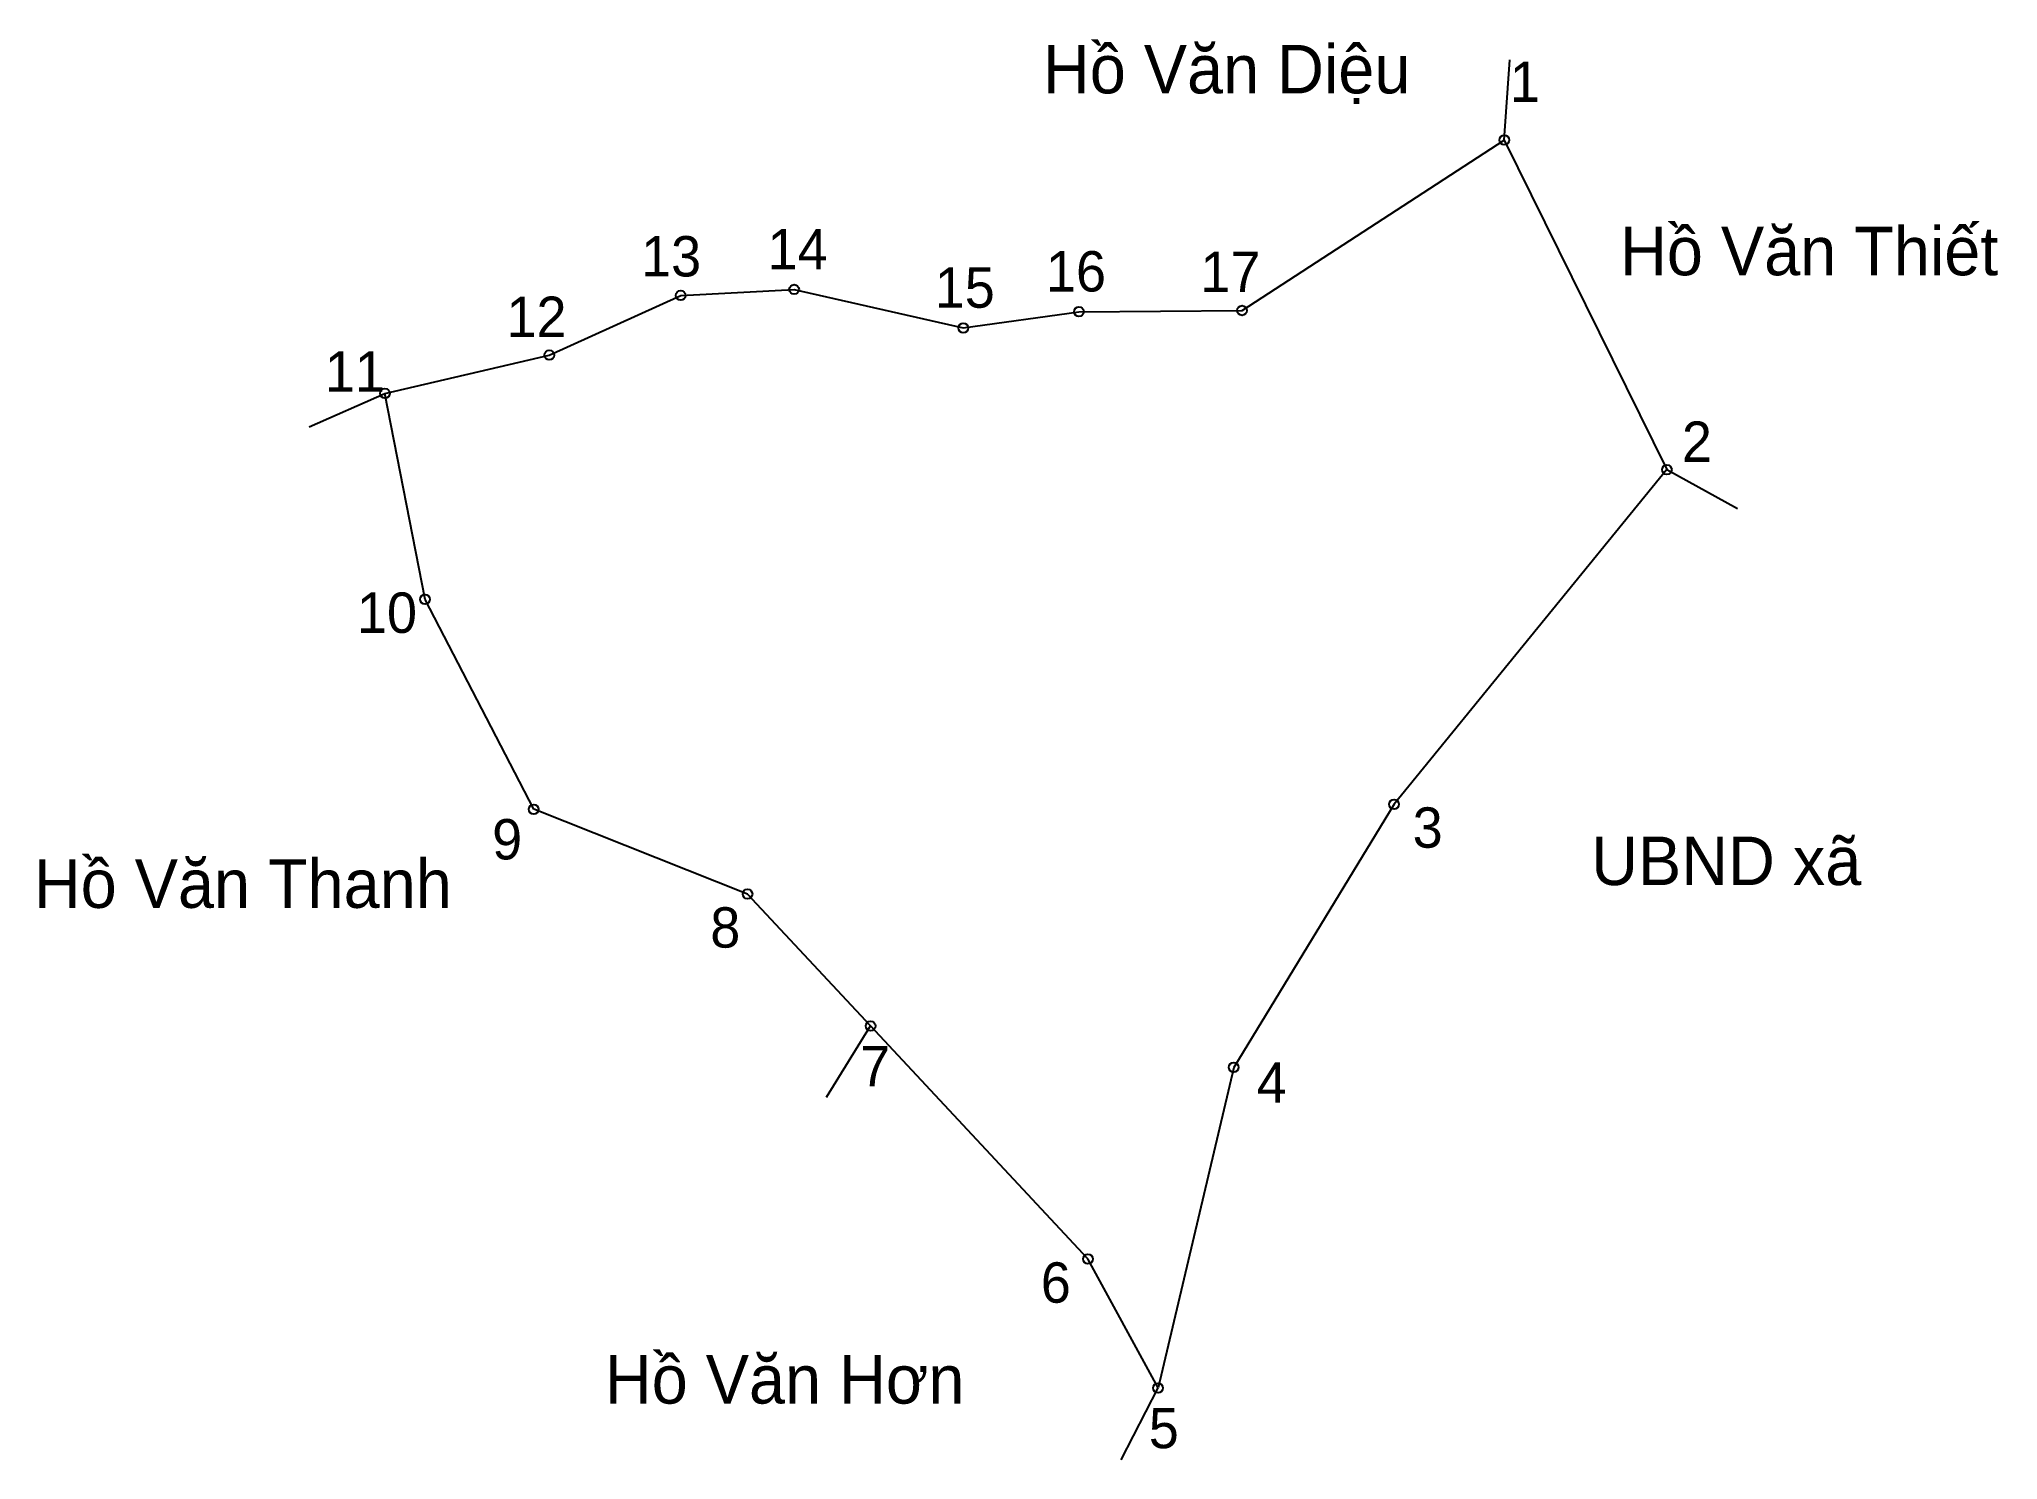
# Model space of a CAD drawing. Extents: x 547007 to 547171, y 1824338 to 1824457.
import ezdxf

# ---------------------------------------------------------------- set-up
doc = ezdxf.new("R2010")
doc.units = 0
for name, color, linetype in [('CanhThua', 7, 'Continuous'), ('MocDinhThua', 7, 'Continuous'), ('RauThua', 7, 'Continuous'), ('SoHieuDinhThua', 7, 'Continuous'), ('TenChuLanCan', 7, 'Continuous')]:
    doc.layers.add(name, color=color, linetype=linetype)

msp = doc.modelspace()

# ---------------------------------------------------------------- linework, layer by layer
at = {"layer": 'CanhThua'}
for p, q in [((547108.13, 1824434.46), (547130.11, 1824448.74)), ((547130.11, 1824448.74), (547143.73, 1824421.13)), ((547050.08, 1824430.72), (547061.09, 1824435.72)), ((547061.09, 1824435.72), (547070.6, 1824436.22)), ((547070.6, 1824436.22), (547084.77, 1824433)), ((547084.77, 1824433), (547094.46, 1824434.36)), ((547094.46, 1824434.36), (547108.13, 1824434.46)), ((547036.31, 1824427.51), (547050.08, 1824430.72)), ((547039.67, 1824410.26), (547036.31, 1824427.51)), ((547143.73, 1824421.13), (547120.87, 1824393.09)), ((547048.77, 1824392.67), (547039.67, 1824410.26)), ((547120.87, 1824393.09), (547107.43, 1824371.05)), ((547066.69, 1824385.57), (547048.77, 1824392.67)), ((547077, 1824374.52), (547066.69, 1824385.57)), ((547095.22, 1824355), (547077, 1824374.52)), ((547107.43, 1824371.05), (547101.09, 1824344.19)), ((547101.09, 1824344.19), (547095.22, 1824355))]:
    msp.add_line(p, q, dxfattribs=at)
at = {"layer": 'MocDinhThua'}
for centre in [(547130.11, 1824448.74), (547061.09, 1824435.72), (547070.6, 1824436.22), (547094.46, 1824434.36), (547108.13, 1824434.46), (547084.77, 1824433), (547050.08, 1824430.72), (547036.31, 1824427.51), (547143.73, 1824421.13), (547039.67, 1824410.26), (547048.77, 1824392.67), (547120.87, 1824393.09), (547066.69, 1824385.57), (547077, 1824374.52), (547107.43, 1824371.05), (547095.22, 1824355), (547101.09, 1824344.19)]:
    msp.add_circle(centre, 0.406, dxfattribs=at)
at = {"layer": 'RauThua'}
for p, q in [((547130.11, 1824448.74), (547130.57, 1824455.46)), ((547029.96, 1824424.72), (547036.31, 1824427.51)), ((547143.73, 1824421.13), (547149.64, 1824417.86)), ((547073.31, 1824368.56), (547077, 1824374.52)), ((547098, 1824338.17), (547101.09, 1824344.19))]:
    msp.add_line(p, q, dxfattribs=at)

# ---------------------------------------------------------------- texts
at = {"layer": 'SoHieuDinhThua'}
for s, height, p in [('1', 3.38, (547130.58, 1824451.94)), ('13', 3.384, (547057.77, 1824437.31)), ('14', 3.384, (547068.37, 1824437.9)), ('16', 3.384, (547091.7, 1824436.05)), ('17', 3.384, (547104.64, 1824436.01)), ('15', 3.384, (547082.38, 1824434.69)), ('12', 3.384, (547046.49, 1824432.24)), ('11', 3.384, (547031.27, 1824427.66)), ('2', 3.38, (547144.99, 1824421.78)), ('10', 3.384, (547033.96, 1824407.45)), ('9', 3.38, (547045.29, 1824388.47)), ('3', 3.38, (547122.43, 1824389.45)), ('8', 3.38, (547063.57, 1824381.08)), ('7', 3.38, (547076.13, 1824369.46)), ('4', 3.38, (547109.36, 1824368.08)), ('6', 3.38, (547091.27, 1824351.33)), ('5', 3.38, (547100.32, 1824339.14))]:
    msp.add_text(s, height=height, dxfattribs=at).set_placement(p)
at = {"layer": 'TenChuLanCan'}
for s, height, p in [('Hồ Văn Diệu', 4.0608, (547091.45, 1824452.65)), ('Hồ Văn Thiết', 4.0608, (547139.81, 1824437.41)), ('UBND xã', 4.061, (547137.39, 1824386.32)), ('Hồ Văn Thanh', 4.0608, (547006.89, 1824384.41)), ('Hồ Văn Hơn', 4.061, (547054.74, 1824342.88))]:
    msp.add_text(s, height=height, dxfattribs=at).set_placement(p)

doc.saveas('drawing.dxf')
